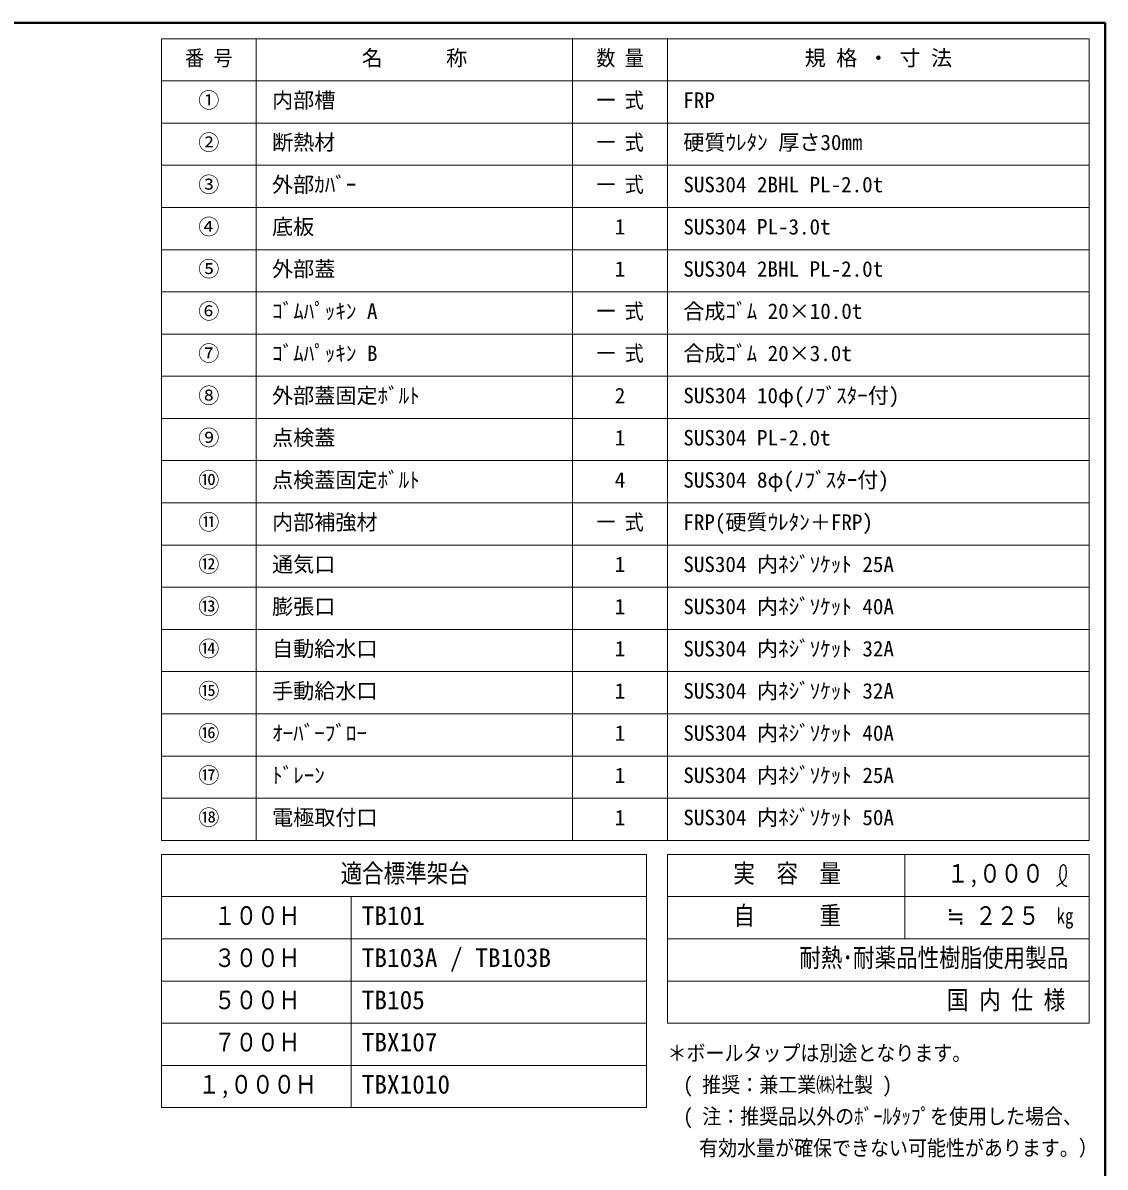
# Model space of a CAD drawing. Units: millimetres at full size, sheet at 1:20; details may follow other scales. Extents: x -4246 to 3854, y -2716 to 2904.
# Drawn here: x 1289 to 3854, y 192 to 2904 of the extents above; entities that cross this region are included whole.
import ezdxf
from ezdxf.enums import TextEntityAlignment as Align

# ---------------------------------------------------------------- set-up
doc = ezdxf.new("R2010")
doc.units = ezdxf.units.MM
doc.header["$LTSCALE"] = 20
doc.layers.add('0-0', color=7, linetype='Continuous', lineweight=18)
doc.styles.add('ＭＳ ゴシック', font='')
doc.styles.get('ＭＳ ゴシック').set_extended_font_data('MS Gothic')

msp = doc.modelspace()

# ---------------------------------------------------------------- linework, layer by layer
at = {"layer": '0-0', "color": 1, "lineweight": 40}
for p, q in [((3854.4, 2903.83), (-4245.6, 2903.83)), ((3854.4, -2716.17), (3854.4, 2903.83))]:
    msp.add_line(p, q, dxfattribs=at)
at = {"layer": '0-0', "color": 3}
for p, q in [((3816.9, 2866.33), (1616.9, 2866.33)), ((1616.9, 966.33), (1616.9, 2866.33)), ((1841.9, 966.33), (1841.9, 2866.33)), ((2591.9, 966.33), (2591.9, 2866.33)), ((2816.9, 966.33), (2816.9, 2866.33)), ((3816.9, 966.33), (3816.9, 2866.33)), ((3816.9, 2766.33), (1616.9, 2766.33)), ((3816.9, 2666.33), (1616.9, 2666.33)), ((3816.9, 2566.33), (1616.9, 2566.33)), ((3816.9, 2466.33), (1616.9, 2466.33)), ((3816.9, 2366.33), (1616.9, 2366.33)), ((3816.9, 2266.33), (1616.9, 2266.33)), ((3816.9, 2166.33), (1616.9, 2166.33)), ((3816.9, 2066.33), (1616.9, 2066.33)), ((3816.9, 1966.33), (1616.9, 1966.33)), ((3816.9, 1866.33), (1616.9, 1866.33)), ((3816.9, 1766.33), (1616.9, 1766.33)), ((3816.9, 1666.33), (1616.9, 1666.33)), ((3816.9, 1566.33), (1616.9, 1566.33)), ((3816.9, 1466.33), (1616.9, 1466.33)), ((3816.9, 1366.33), (1616.9, 1366.33)), ((3816.9, 1266.33), (1616.9, 1266.33)), ((3816.9, 1166.33), (1616.9, 1166.33)), ((3816.9, 1066.33), (1616.9, 1066.33)), ((3816.9, 966.33), (1616.9, 966.33)), ((2766.9, 932.99), (1616.9, 932.99)), ((1616.9, 332.99), (1616.9, 932.99)), ((2766.9, 332.99), (2766.9, 932.99)), ((3816.9, 932.99), (2816.9, 932.99)), ((2816.9, 532.99), (2816.9, 932.99)), ((3379.4, 732.99), (3379.4, 932.99)), ((3816.9, 532.99), (3816.9, 932.99)), ((2766.9, 832.99), (1616.9, 832.99)), ((2066.9, 332.99), (2066.9, 832.99)), ((3816.9, 832.99), (2816.9, 832.99)), ((2766.9, 732.99), (1616.9, 732.99)), ((3816.9, 732.99), (2816.9, 732.99)), ((2766.9, 632.99), (1616.9, 632.99)), ((3816.9, 632.99), (2816.9, 632.99)), ((2766.9, 532.99), (1616.9, 532.99)), ((3816.9, 532.99), (2816.9, 532.99)), ((2766.9, 432.99), (1616.9, 432.99)), ((2766.9, 332.99), (1616.9, 332.99))]:
    msp.add_line(p, q, dxfattribs=at)
at = {"layer": '0-0', "color": 5, "lineweight": 25}
for points in [[(3738.91, 858.23), (3740.22, 858.98), (3742.46, 860.29), (3744.69, 861.63), (3746.88, 863.02), (3749.02, 864.49), (3751.11, 866.04), (3752.29, 867), (3753.15, 867.74), (3754.6, 869.08), (3755.97, 870.49), (3757.25, 871.98), (3758.41, 873.55), (3759.44, 875.21), (3759.96, 876.21), (3760.34, 877.02), (3760.91, 878.46), (3761.38, 879.94), (3761.77, 881.45), (3762.07, 882.98), (3762.28, 884.52), (3762.37, 885.42), (3762.44, 886.34), (3762.51, 887.93), (3762.53, 889.53), (3762.5, 891.12), (3762.46, 892.73), (3762.4, 894.34), (3762.37, 895.28), (3762.35, 896.27), (3762.28, 897.99), (3762.15, 899.69), (3761.88, 901.36), (3761.42, 902.97), (3760.72, 904.52), (3760.18, 905.37), (3759.83, 905.83), (3759.16, 906.57), (3758.42, 907.23), (3757.61, 907.78)], [(3757.61, 907.78), (3756.76, 908.18), (3755.87, 908.4), (3755.36, 908.44), (3754.93, 908.41), (3754.2, 908.25), (3753.48, 907.97), (3752.79, 907.58), (3752.13, 907.11), (3751.52, 906.58), (3751.19, 906.25), (3750.73, 905.73), (3750.04, 904.78), (3749.47, 903.78), (3748.99, 902.73), (3748.6, 901.64), (3748.28, 900.54), (3748.12, 899.89), (3747.95, 899.07), (3747.7, 897.66), (3747.5, 896.24), (3747.34, 894.82), (3747.21, 893.39), (3747.09, 891.95), (3747.03, 891.12), (3746.94, 890.12), (3746.8, 888.41), (3746.68, 886.69), (3746.61, 884.98), (3746.61, 883.27), (3746.7, 881.57), (3746.81, 880.59), (3746.93, 879.74), (3747.22, 878.29), (3747.59, 876.84), (3748.04, 875.41), (3748.54, 874), (3749.1, 872.62), (3749.44, 871.82), (3749.69, 871.25)], [(3749.69, 871.25), (3750.15, 870.27), (3750.62, 869.31), (3751.12, 868.35), (3751.64, 867.4), (3752.18, 866.45), (3752.51, 865.9), (3752.9, 865.27), (3753.6, 864.18), (3754.35, 863.14), (3755.16, 862.14), (3756.03, 861.23), (3756.97, 860.41), (3757.55, 859.98), (3758.05, 859.67), (3758.95, 859.18), (3759.89, 858.76), (3760.87, 858.39), (3761.86, 858.06), (3762.88, 857.75), (3763.47, 857.57)]]:
    msp.add_lwpolyline(points, dxfattribs=at)

# ---------------------------------------------------------------- texts
at = {"layer": '0-0', "style": 'ＭＳ ゴシック'}
for s, height, width, p in [('番 号', 36.66, 0.9, (1673.15, 2791.33)), ('数 量', 36.66, 0.9, (2648.15, 2791.33)), ('一 式', 36.66, 0.9, (2648.15, 2691.33)), ('一 式', 36.66, 0.9, (2648.15, 2591.33)), ('一 式', 36.66, 0.9, (2648.15, 2491.33)), ('一 式', 36.66, 0.9, (2648.15, 2191.33)), ('一 式', 36.66, 0.9, (2648.15, 2091.33)), ('一 式', 36.66, 0.9, (2648.15, 1691.33)), ('適合標準架台', 43.99, 0.85, (2041.9, 852.99)), ('実\u3000容\u3000量', 43.99, 0.85, (2973.15, 852.99)), ('１,０００', 43.99, 0.85, (3479.4, 852.99)), ('自\u3000\u3000\u3000重', 43.99, 0.85, (2973.15, 752.99)), ('１００Ｈ', 43.99, 0.85, (1741.9, 752.99)), ('≒ ２２５', 43.99, 0.85, (3479.4, 752.99)), ('kg', 36.66, 0.8, (3739.4, 757.99)), ('３００Ｈ', 43.99, 0.85, (1741.9, 652.99)), ('耐熱･耐薬品性樹脂使用製品', 43.99, 0.85, (3129.4, 652.99)), ('５００Ｈ', 43.99, 0.85, (1741.9, 552.99)), ('国 内 仕 様', 43.99, 0.85, (3479.4, 552.99)), ('７００Ｈ', 43.99, 0.85, (1741.9, 452.99)), ('＊ボールタップは別途となります。', 36.66, 0.9, (2816.9, 432.99)), ('１,０００Ｈ', 43.99, 0.85, (1704.4, 352.99)), ('( 推奨：兼工業㈱社製 )', 36.66, 0.9, (2854.4, 357.99)), ('( 注：推奨品以外のﾎﾞｰﾙﾀｯﾌﾟを使用した場合、', 36.66, 0.9, (2854.4, 282.99)), ('有効水量が確保できない可能性があります。）', 36.66, 0.9, (2891.9, 207.99))]:
    msp.add_text(s, height=height, dxfattribs=dict(at, width=width)).set_placement(p, align=Align.BOTTOM_LEFT)
for s, height, p in [('名\u3000\u3000\u3000称', 36.66, (2091.9, 2791.33)), ('規 格 ・ 寸 法', 36.66, (3141.9, 2791.33)), ('①', 36.66, (1704.4, 2691.33)), ('内部槽', 36.66, (1879.4, 2691.33)), ('FRP', 36.66, (2854.4, 2691.33)), ('②', 36.66, (1704.4, 2591.33)), ('断熱材', 36.66, (1879.4, 2591.33)), ('硬質ｳﾚﾀﾝ 厚さ30㎜', 36.66, (2854.4, 2591.33)), ('③', 36.66, (1704.4, 2491.33)), ('外部ｶﾊﾞｰ', 36.66, (1879.4, 2491.33)), ('SUS304 2BHL PL-2.0t', 36.66, (2854.4, 2491.33)), ('④', 36.66, (1704.4, 2391.33)), ('底板', 36.66, (1879.4, 2391.33)), ('1', 36.66, (2691.9, 2391.33)), ('SUS304 PL-3.0t', 36.66, (2854.4, 2391.33)), ('⑤', 36.66, (1704.4, 2291.33)), ('外部蓋', 36.66, (1879.4, 2291.33)), ('1', 36.66, (2691.9, 2291.33)), ('SUS304 2BHL PL-2.0t', 36.66, (2854.4, 2291.33)), ('⑥', 36.66, (1704.4, 2191.33)), ('ｺﾞﾑﾊﾟｯｷﾝ A', 36.66, (1879.4, 2191.33)), ('合成ｺﾞﾑ 20×10.0t', 36.66, (2854.4, 2191.33)), ('⑦', 36.66, (1704.4, 2091.33)), ('ｺﾞﾑﾊﾟｯｷﾝ B', 36.66, (1879.4, 2091.33)), ('合成ｺﾞﾑ 20×3.0t', 36.66, (2854.4, 2091.33)), ('⑧', 36.66, (1704.4, 1991.33)), ('外部蓋固定ﾎﾞﾙﾄ', 36.66, (1879.4, 1991.33)), ('2', 36.66, (2691.9, 1991.33)), ('SUS304 10φ(ﾉﾌﾞｽﾀｰ付)', 36.66, (2854.4, 1991.33)), ('⑨', 36.66, (1704.4, 1891.33)), ('点検蓋', 36.66, (1879.4, 1891.33)), ('1', 36.66, (2691.9, 1891.33)), ('SUS304 PL-2.0t', 36.66, (2854.4, 1891.33)), ('⑩', 36.66, (1704.4, 1791.33)), ('点検蓋固定ﾎﾞﾙﾄ', 36.66, (1879.4, 1791.33)), ('SUS304 8φ(ﾉﾌﾞｽﾀｰ付)', 36.66, (2854.4, 1791.33)), ('4', 36.66, (2691.9, 1791.33)), ('⑪', 36.66, (1704.4, 1691.33)), ('内部補強材', 36.66, (1879.4, 1691.33)), ('FRP(硬質ｳﾚﾀﾝ＋FRP)', 36.66, (2854.4, 1691.33)), ('⑫', 36.66, (1704.4, 1591.33)), ('通気口', 36.66, (1879.4, 1591.33)), ('1', 36.66, (2691.9, 1591.33)), ('SUS304 内ﾈｼﾞｿｹｯﾄ 25A', 36.66, (2854.4, 1591.33)), ('⑬', 36.66, (1704.4, 1491.33)), ('膨張口', 36.66, (1879.4, 1491.33)), ('1', 36.66, (2691.9, 1491.33)), ('SUS304 内ﾈｼﾞｿｹｯﾄ 40A', 36.66, (2854.4, 1491.33)), ('⑭', 36.66, (1704.4, 1391.33)), ('自動給水口', 36.66, (1879.4, 1391.33)), ('1', 36.66, (2691.9, 1391.33)), ('SUS304 内ﾈｼﾞｿｹｯﾄ 32A', 36.66, (2854.4, 1391.33)), ('⑮', 36.66, (1704.4, 1291.33)), ('手動給水口', 36.66, (1879.4, 1291.33)), ('1', 36.66, (2691.9, 1291.33)), ('SUS304 内ﾈｼﾞｿｹｯﾄ 32A', 36.66, (2854.4, 1291.33)), ('⑯', 36.66, (1704.4, 1191.33)), ('ｵｰﾊﾞｰﾌﾞﾛｰ', 36.66, (1879.4, 1191.33)), ('1', 36.66, (2691.9, 1191.33)), ('SUS304 内ﾈｼﾞｿｹｯﾄ 40A', 36.66, (2854.4, 1191.33)), ('⑰', 36.66, (1704.4, 1091.33)), ('ﾄﾞﾚｰﾝ', 36.66, (1879.4, 1091.33)), ('SUS304 内ﾈｼﾞｿｹｯﾄ 25A', 36.66, (2854.4, 1091.33)), ('1', 36.66, (2691.9, 1091.33)), ('⑱', 36.66, (1704.4, 991.33)), ('電極取付口', 36.66, (1879.4, 991.33)), ('1', 36.66, (2691.9, 991.33)), ('SUS304 内ﾈｼﾞｿｹｯﾄ 50A', 36.66, (2854.4, 991.33)), ('TB101', 43.99, (2091.9, 752.99)), ('TB103A / TB103B', 43.99, (2091.9, 652.99)), ('TB105', 43.99, (2091.9, 552.99)), ('TBX107', 43.99, (2091.9, 452.99)), ('TBX1010', 43.99, (2091.9, 352.99))]:
    msp.add_text(s, height=height, dxfattribs=at).set_placement(p, align=Align.BOTTOM_LEFT)

doc.saveas('drawing.dxf')
